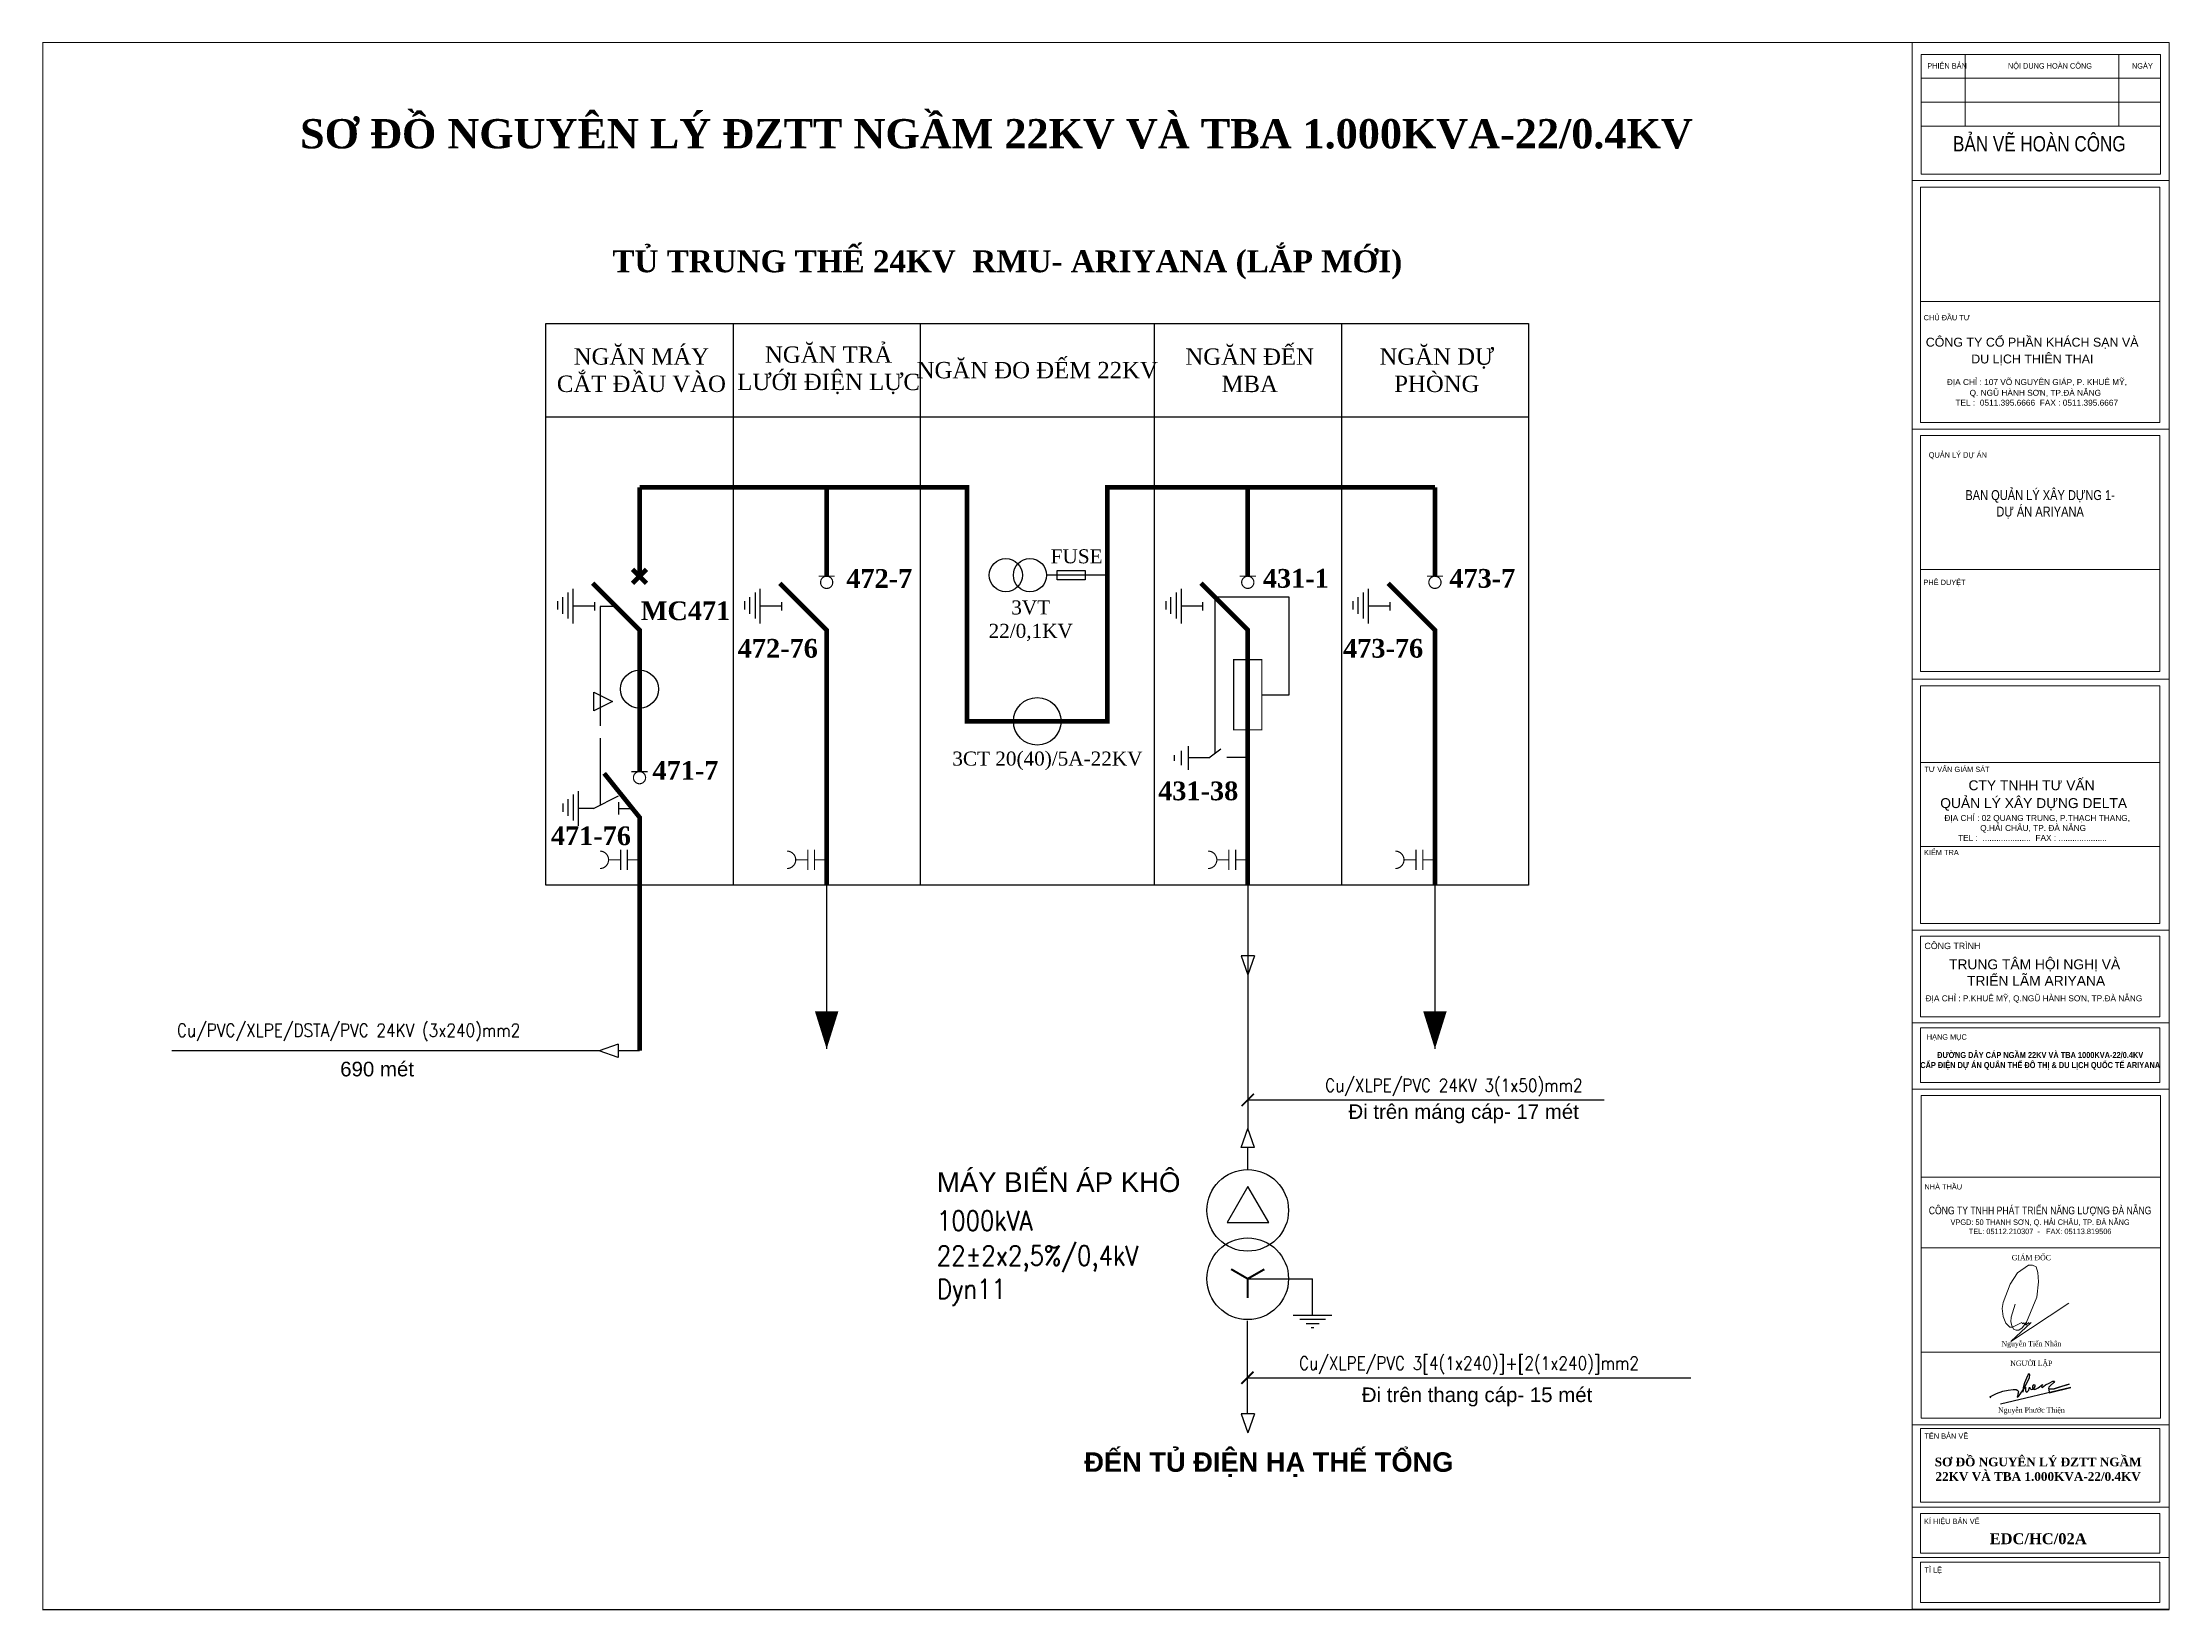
# Paper-space layout 'Sdnl dz 22kV va TBA' of a CAD drawing. Extents: x 0.47 to 10.22, y 0.42 to 7.6.
# The model-space entities are those that its viewports show. They can reach past a viewport. Long polylines and large blocks are cut down to what shows.
import ezdxf

# ---------------------------------------------------------------- set-up
doc = ezdxf.new("R2010")
doc.units = 0
doc.header["$LTSCALE"] = 800
doc.header["$MEASUREMENT"] = 0
for name, pattern in [('CENTER', [2, 1.25, -0.25, 0.25, -0.25]), ('DASHDOT', [25.4, 12.7, -6.35, 0, -6.35]), ('HIDDEN', [2.3, 1.5, -0.8])]:
    doc.linetypes.add(name, pattern=pattern)
for name, color, linetype in [('0-----Dia-Line', 4, 'Continuous'), ('0-----E-equip', 2, 'Continuous'), ('0-----E-text', 3, 'Continuous'), ('1. cot cao do', 6, 'TN-D300'), ('E-Revision', 30, 'Continuous'), ('NGUYENLY', 7, 'Continuous'), ('TEXT', 7, 'Continuous'), ('Texttinhtoan', 7, 'Continuous'), ('XA-TT1', 7, 'Continuous')]:
    doc.layers.add(name, color=color, linetype=linetype)
doc.layers.add('0-CON', color=7, linetype='Continuous', lineweight=0)
doc.layers.add('Escutcheondoor', color=2, linetype='CENTER', lineweight=15)
doc.styles.add('GHS', font='nghia5.shx', dxfattribs={"width": 0.8, "bigfont": 'bigfont.shx'})
doc.styles.add('ROMANS1', font='ROMANS1.shx', dxfattribs={"width": 0.7})
doc.styles.get("Standard").update_dxf_attribs({"font": 'arial_0.ttf'})
doc.styles.add('style3', font='times_0.ttf')
doc.styles.add('TEXT1', font='VHARIAL.TTF', dxfattribs={"width": 0.85, "height": 200})
doc.styles.add('TTILEBLOCK1', font='VHELVEN0.TTF')
doc.styles.add('TXT', font='txt.shx', dxfattribs={"width": 0.5})
doc.styles.add('VNARIAL', font='VHTIME.TTF')
doc.styles.add('VNROMANS', font='vncc-sim.shx', dxfattribs={"width": 0.6, "bigfont": 'vns.shx'})
doc.linetypes.add('TN-D300', pattern='A,10,-0.64,["TN-D300",TXT,S=0.8,R=0,X=-0.1,Y=-0.4],-5.5', length=16.14)
doc.dimstyles.new('D2', dxfattribs={"dimtxt": 250, "dimasz": 120, "dimexe": 100, "dimexo": 0, "dimgap": 100, "dimtad": 1, "dimdec": 0, "dimzin": 0, "dimdsep": 46, "dimtxsty": 'VNROMANS', "dimsah": 1, "dimcen": 0.09, "dimdle": 180, "dimclrd": 1, "dimclre": 1, "dimclrt": 7, "dimadec": 0, "dimazin": 0, "dimtfac": 1, "dimtdec": 0, "dimtix": 1, "dimtmove": 2, "dimatfit": 3, "dimfxl": 1, "dimtolj": 1, "dimtzin": 0, "dimarcsym": 0})

# ---------------------------------------------------------------- blocks, each defined once
blk = doc.blocks.new('td')
at = {"layer": 'XA-TT1'}
blk.add_line((140017, 32493), (139555, 32493), dxfattribs=at)
at = {"layer": 'XA-TT1', "flags": 128}
for points in [[(139450, 32231), (139450, 32791)], [(139555, 32123), (139555, 32864)], [(139228, 32423), (139228, 32600)], [(139333, 32332), (139333, 32690)], [(140017, 32405), (140017, 32582)]]:
    blk.add_lwpolyline(points, dxfattribs=at)

msp = doc.modelspace()

# ---------------------------------------------------------------- linework, layer by layer
at = {"color": 7, "linetype": 'HIDDEN', "ltscale": 3000}
for p, q in [((444803, 236434), (444803, 224914)), ((448643, 236434), (448643, 224914)), ((453443, 236434), (453443, 224914)), ((457283, 236434), (457283, 224914)), ((461123, 234514), (440963, 234514))]:
    msp.add_line(p, q, dxfattribs=at)
at = {"color": 7}
for p, q in [((448643, 233074), (449603, 233074)), ((453443, 233074), (452483, 233074)), ((452483, 231272), (451235, 231272)), ((453861, 227466), (453861, 227578)), ((454005, 227374), (454005, 227670)), ((454149, 227282), (454149, 227762)), ((454566, 227522), (454149, 227522)), ((454566, 227522), (454813, 227709)), ((455363, 227530), (454936, 227530)), ((441936, 226488), (442452, 226746)), ((442452, 226617), (442452, 226360)), ((442452, 226488), (442736, 226483)), ((446723, 224914), (446723, 221554)), ((459203, 224914), (459203, 221554))]:
    msp.add_line(p, q, dxfattribs=at)
at = {"color": 7, "linetype": 'HIDDEN', "ltscale": 2000}
for p, q in [((442403, 230626), (442074, 230626)), ((442074, 230626), (442074, 228180)), ((442074, 227927), (442074, 226557))]:
    msp.add_line(p, q, dxfattribs=at)
at = {"color": 7, "linetype": 'DASHDOT', "ltscale": 70}
msp.add_line((455363, 224914), (455363, 223462), dxfattribs=at)
at = {"color": 7, "linetype": 'HIDDEN', "ltscale": 3000}
msp.add_lwpolyline([(440963, 236434), (461123, 236434), (461123, 224914), (440963, 224914)], close=True, dxfattribs=at)
at = {"color": 7}
msp.add_lwpolyline([(451451, 231368), (452027, 231368), (452027, 231176), (451451, 231176)], close=True, dxfattribs=at)
for points in [[(455651, 228820), (456210, 228820), (456210, 230819), (454690, 230819), (454690, 227616)], [(441943, 228487), (441943, 228871), (442327, 228679), (441943, 228487)]]:
    msp.add_lwpolyline(points, dxfattribs=at)
for points in [[(446723, 221554, 0, 480, 0), (446723, 222322, 480, 480, 0)], [(459203, 221554, 0, 480, 0), (459203, 222322, 480, 480, 0)]]:
    msp.add_lwpolyline(points, format="xyseb", dxfattribs=at)
at = {"color": 7, "const_width": 42.2}
msp.add_lwpolyline([(455703, 217034), (455362, 216839)], dxfattribs=at)
at = {"color": 7}
for centre, radius in [((450399, 231272), 341), ((450894, 231272), 341), ((442883, 228934), 391), ((451043, 228274), 488)]:
    msp.add_circle(centre, radius, dxfattribs=at)
at = {"layer": '0-----Dia-Line', "color": 7}
for p, q in [((455363, 223714), (455363, 219923)), ((442054, 221517), (433285, 221517)), ((442443, 221655), (442054, 221517)), ((442443, 221378), (442054, 221517)), ((442443, 221655), (442443, 221378)), ((442883, 221517), (442443, 221517)), ((455363, 219079), (455363, 219534)), ((455356, 214068), (455356, 215978))]:
    msp.add_line(p, q, dxfattribs=at)
msp.add_lwpolyline([(455366, 218734), (454940, 217996), (455792, 217996)], close=True, dxfattribs=at)
at = {"layer": '0-----Dia-Line', "color": 7, "const_width": 42.2}
for points in [[(455022, 217036), (455362, 216839)], [(455362, 216839), (455361, 216446)]]:
    msp.add_lwpolyline(points, dxfattribs=at)
at = {"layer": '0-----E-equip', "color": 7}
for p, q in [((455501, 223462), (455225, 223462)), ((455225, 223462), (455363, 223073)), ((455501, 223462), (455363, 223073)), ((455225, 219534), (455363, 219923)), ((455501, 219534), (455225, 219534)), ((455501, 219534), (455363, 219923)), ((455362, 216839), (456693, 216839)), ((456693, 216086), (456693, 216839)), ((457091, 216086), (456295, 216086)), ((456958, 216002), (456428, 216002)), ((456826, 215918), (456560, 215918)), ((456719, 215835), (456666, 215835)), ((455501, 214068), (455225, 214068)), ((455225, 214068), (455363, 213680)), ((455501, 214068), (455363, 213680))]:
    msp.add_line(p, q, dxfattribs=at)
for centre in [(455362, 218242), (455362, 216839)]:
    msp.add_circle(centre, 837, dxfattribs=at)
at = {"layer": 'NGUYENLY', "color": 7}
for points, const_width in [([(442883, 233074), (449603, 233074), (449603, 228274), (452483, 228274), (452483, 233074), (459203, 233074)], 96), ([(442883, 233074), (442883, 231250)], 96), ([(446723, 233074), (446723, 231250)], 96), ([(455363, 233074), (455363, 231250)], 96), ([(459203, 233074), (459203, 231250)], 96), ([(442739, 231394), (443027, 231106)], 96), ([(443027, 231394), (442739, 231106)], 96), ([(441923, 231106), (442883, 230146), (442883, 227243)], 96), ([(445763, 231106), (446723, 230146), (446723, 224914)], 96), ([(446557, 231250), (446889, 231250)], 24), ([(454403, 231106), (455363, 230146), (455363, 224914)], 96), ([(455197, 231250), (455529, 231250)], 24), ([(458243, 231106), (459203, 230146), (459203, 224914)], 96), ([(459037, 231250), (459369, 231250)], 24), ([(442158, 227207), (442883, 226305), (442883, 221517)], 96), ([(442717, 227243), (443049, 227243)], 24), ([(442496, 225226), (442496, 225640)], 24), ([(442634, 225226), (442634, 225640)], 24), ([(446336, 225226), (446336, 225640)], 24), ([(446474, 225226), (446474, 225640)], 24), ([(454976, 225226), (454976, 225640)], 24), ([(455114, 225226), (455114, 225640)], 24), ([(458816, 225226), (458816, 225640)], 24), ([(458954, 225226), (458954, 225640)], 24), ([(442496, 225433), (442248, 225433)], 24), ([(442634, 225433), (442883, 225433)], 24), ([(446336, 225433), (446088, 225433)], 24), ([(446474, 225433), (446723, 225433)], 24), ([(454976, 225433), (454728, 225433)], 24), ([(455114, 225433), (455363, 225433)], 24), ([(458816, 225433), (458568, 225433)], 24), ([(458954, 225433), (459203, 225433)], 24)]:
    msp.add_lwpolyline(points, dxfattribs=dict(at, const_width=const_width))
at = {"layer": 'NGUYENLY', "color": 7, "const_width": 24}
for points in [[(446848, 231125, -1), (446598, 231125, -1), (446848, 231125, 1)], [(455488, 231125, -1), (455238, 231125, -1), (455488, 231125, 1)], [(459328, 231125, -1), (459078, 231125, -1), (459328, 231125, 1)], [(443008, 227118, -1), (442758, 227118, -1), (443008, 227118, 1)], [(442069, 225612, -1), (442069, 225254, 1)], [(445909, 225612, -1), (445909, 225254, 1)], [(454549, 225612, -1), (454549, 225254, 1)], [(458389, 225612, -1), (458389, 225254, 1)]]:
    msp.add_lwpolyline(points, format="xyb", dxfattribs=at)
msp.add_lwpolyline([(455651, 229540), (455651, 228100), (455075, 228100), (455075, 229540)], close=True, dxfattribs=at)
at = {"layer": 'XA-TT1', "color": 7}
msp.add_line((441936, 226488), (441630, 226488), dxfattribs=at)
at = {"layer": 'XA-TT1', "color": 7, "flags": 128}
for points in [[(441317, 226420), (441317, 226591)], [(441417, 226334), (441417, 226677)], [(441530, 226237), (441530, 226775)], [(441630, 226133), (441630, 226844)]]:
    msp.add_lwpolyline(points, dxfattribs=at)

# ---------------------------------------------------------------- block references
at = {"color": 7, "xscale": 0.9600000000209548, "yscale": 0.9600000000209548, "zscale": 0.9600000000000004}
for p in [(307548, 199440), (311388, 199440), (320028, 199440), (323868, 199440)]:
    msp.add_blockref('td', p, dxfattribs=at)

# ---------------------------------------------------------------- texts
at = {"color": 7, "attachment_point": 5, "style": 'style3'}
for s, insert, char_height, own_width in [('{\\fTimes New Roman|b1|i0|c0|p18;\\C0;SƠ ĐỒ NGUYÊN LÝ ĐZTT NGẦM 22KV VÀ TBA 1.000KVA-22/0.4KV}', (450206, 240320), 600, 38188.5), ('{\\fTimes New Roman|b1|i0|c0|p18;TỦ TRUNG THẾ 24KV  RMU- ARIYANA (LẮP MỚI)}', (450429, 237637), 450.23, 19833)]:
    msp.add_mtext_dynamic_manual_height_columns(s, width=12970.56, gutter_width=8724, heights=[3802], dxfattribs=dict(at, insert=insert, char_height=char_height)).dxf.set("width", own_width)
at = {"color": 7, "attachment_point": 5}
for s, width, insert, char_height, own_width in [('{\\fTimes New Roman|b0|i0|c0|p18;NGĂN MÁY CẮT ĐẦU VÀO}', 3924.53, (442922, 235474), 336, 3767.54), ('{\\fTimes New Roman|b0|i0|c0|p18;NGĂN TRẢ LƯỚI ĐIỆN LỰC}', 3924.53, (446762, 235474), 336, 3767.54), ('{\\fTimes New Roman|b0|i0|c0|p18;NGĂN ĐO ĐẾM 22KV}', 5000, (451043, 235474), 336, 4800), ('{\\fTimes New Roman|b0|i0|c0|p18;NGĂN ĐẾN MBA}', 3000, (455402, 235474), 336, 2880), ('{\\fTimes New Roman|b0|i0|c0|p18;NGĂN DỰ PHÒNG}', 3416.33, (459242, 235474), 336, 3279.68), ('{\\fTimes New Roman|b0|i0|c0|p18;FUSE}', 5000, (451852, 231657), 288, 4800), ('{\\fTimes New Roman|b1|i0|c0|p18;\\C256;472-7}', 1976.26, (447803, 231204), 384, 1506.76), ('{\\fTimes New Roman|b1|i0|c0|p18;\\C256;431-1}', 1976.26, (456349, 231204), 384, 1506.76), ('{\\fTimes New Roman|b1|i0|c0|p18;\\C256;473-7}', 1976.26, (460176, 231204), 384, 1506.76), ('{\\fTimes New Roman|b1|i0|c0|p18;\\C256;MC471}', 1976.26, (443826, 230539), 384, 1506.76), ('{\\fTimes New Roman|b0|i0|c0|p18;3VT\\P22/0,1KV}', 5000, (450909, 230336), 288, 4800), ('{\\fTimes New Roman|b1|i0|c0|p18;\\C256;472-76}', 1976.26, (445720, 229769), 384, 1506.76), ('{\\fTimes New Roman|b1|i0|c0|p18;\\C256;473-76}', 1976.26, (458140, 229769), 384, 1506.76), ('{\\fTimes New Roman|b1|i0|c0|p18;\\C256;471-7}', 1976.26, (443825, 227266), 384, 1506.76), ('{\\fTimes New Roman|b0|i0|c0|p18;3CT 20(40)/5A-22KV}', 5000, (451252, 227463), 288, 4800), ('{\\fTimes New Roman|b1|i0|c0|p18;\\C256;431-38}', 1976.26, (454346, 226844), 384, 1506.76), ('{\\fTimes New Roman|b1|i0|c0|p18;\\C256;471-76}', 1976.26, (441886, 225923), 384, 1506.76)]:
    msp.add_mtext_dynamic_manual_height_columns(s, width=width, gutter_width=1, heights=[0], dxfattribs=dict(at, insert=insert, char_height=char_height)).dxf.set("width", own_width)
at = {"layer": '0-----E-text', "color": 7, "style": 'ROMANS1', "width": 0.85}
for s, height, p in [('Cu/PVC/XLPE/DSTA/PVC 24KV (3x240)mm2', 270, (433393, 221802)), ('Cu/XLPE/PVC 24KV 3(1x50)mm2', 270, (456950, 220673)), ('1000kVA', 405, (448983, 217830)), ('22%%P2x2,5%%%/0,4kV', 405, (448983, 217113)), ('Dyn11', 405, (448983, 216428)), ('Cu/XLPE/PVC 3[4(1x240)]+[2(1x240)]mm2', 270, (456415, 214974))]:
    msp.add_text(s, height=height, dxfattribs=at).set_placement(p)
at = {"layer": '0-----E-text', "color": 7, "style": 'TEXT1'}
msp.add_text('m¸y biÕn ¸p kh«', height=405, dxfattribs=at).set_placement((448983, 218619))
at = {"layer": 'Escutcheondoor', "color": 7, "linetype": 'ByBlock', "lineweight": -3, "ltscale": 0.013, "style": 'VNARIAL'}
for s, insert, char_height, width, attachment_point in [('{\\fArial|b0|i0|c0|p34;690 mét}', (437499, 221139), 300, 7623, 5), ('{\\fArial|b0|i0|c0|p34;Đi trên máng cáp- 17 mét}', (457428, 220418), 300, 5421, 1), ('{\\fArial|b0|i0|c0|p34;Đi trên thang cáp- 15 mét}', (457703, 214610), 300, 5421, 1), ('{\\fArial|b1|i0|c0|p34;ĐẾN TỦ ĐIỆN HẠ THẾ TỔNG}', (452009, 213280), 400, 10599, 1)]:
    msp.add_mtext(s, dxfattribs=dict(at, insert=insert, char_height=char_height, width=width, attachment_point=attachment_point))

# ---------------------------------------------------------------- leaders
at = {"layer": '0-----E-text', "color": 7}
for points in [[(455363, 220508), (462672, 220508)], [(455356, 214809), (464454, 214809)]]:
    msp.add_leader(points, dimstyle='D2', override={"dimasz": 250, "dimgap": 0.7, "dimtad": 0, "dimldrblk": 'ArchTick'}, dxfattribs=at)

psp = doc.layouts.new('Sdnl dz 22kV va TBA')

# ---------------------------------------------------------------- linework, layer by layer
at = {"color": 5, "lineweight": 30}
psp.add_lwpolyline([(9.4031, 1.3909), (9.3993, 1.3936), (9.3989, 1.3948), (9.4043, 1.3983), (9.4288, 1.4107), (9.4586, 1.4212), (9.4823, 1.4262), (9.5052, 1.4289), (9.5196, 1.4289), (9.5262, 1.4247), (9.5293, 1.4177), (9.5273, 1.4076), (9.5246, 1.3983), (9.5242, 1.3933), (9.5297, 1.3967), (9.5506, 1.4281), (9.5693, 1.4607), (9.5797, 1.4832), (9.5813, 1.4956), (9.5793, 1.501), (9.5747, 1.4983), (9.5662, 1.4805), (9.5572, 1.4595), (9.5518, 1.4367), (9.5514, 1.4258), (9.5499, 1.4169), (9.5526, 1.4286), (9.5572, 1.4357), (9.5601, 1.4394), (9.5618, 1.4396), (9.562, 1.4374), (9.562, 1.4246), (9.5631, 1.4198), (9.567, 1.4171), (9.571, 1.419), (9.5764, 1.4257), (9.5798, 1.439), (9.5827, 1.4327), (9.5879, 1.4284), (9.5935, 1.4302), (9.6016, 1.4351), (9.6064, 1.4422), (9.606, 1.4488), (9.6008, 1.4507), (9.5969, 1.448), (9.5943, 1.4442), (9.5939, 1.4376), (9.5948, 1.4334), (9.5992, 1.43), (9.6043, 1.4288), (9.6204, 1.4362), (9.6396, 1.4523), (9.6366, 1.4457), (9.6358, 1.4405), (9.6377, 1.4386), (9.6537, 1.4495), (9.6711, 1.4585), (9.6877, 1.4665), (9.6936, 1.4675), (9.6946, 1.4651), (9.6922, 1.4602), (9.6763, 1.4471), (9.6683, 1.4395), (9.6669, 1.4336), (9.669, 1.4301), (9.6935, 1.4324), (9.7256, 1.4419), (9.7448, 1.4481), (9.7618, 1.453), (9.7112, 1.4378), (9.694, 1.4326), (9.6692, 1.4303), (9.6701, 1.4136), (9.769, 1.438), (9.4466, 1.3611)], dxfattribs=at)
at = {"layer": '0-CON'}
for p, q in [((0.4705, 7.6027), (10.2209, 7.6027)), ((9.0425, 0.4207), (9.0425, 7.6028)), ((9.0425, 7.5723), (9.0425, 0.4207)), ((9.0425, 0.4207), (9.0425, 7.5721)), ((9.084, 7.5486), (9.084, 6.9997)), ((9.084, 7.5486), (10.1811, 7.5486)), ((9.2854, 7.5486), (9.2854, 7.2193)), ((9.9904, 7.5486), (9.9904, 7.2193)), ((10.1811, 7.5486), (10.1811, 6.9997)), ((10.2209, 7.6027), (10.2209, 0.4207)), ((10.2209, 7.6027), (10.2209, 0.4207)), ((9.084, 7.4388), (10.1811, 7.4388)), ((9.084, 7.3291), (10.1811, 7.3291)), ((9.084, 7.2193), (10.1811, 7.2193)), ((9.0457, 6.97), (10.2219, 6.97)), ((9.0809, 6.4153), (9.0809, 6.9398)), ((9.0809, 6.9398), (10.1779, 6.9398)), ((9.084, 6.9997), (10.1811, 6.9997)), ((9.084, 6.9997), (10.1811, 6.9997)), ((10.1779, 6.9398), (10.1779, 6.4153)), ((9.0809, 6.5658), (9.0808, 5.861)), ((10.1779, 5.861), (10.1779, 6.5658)), ((10.1779, 6.4153), (9.0809, 6.4153)), ((9.0808, 5.861), (10.1779, 5.861)), ((9.0425, 5.8314), (10.2187, 5.8314)), ((9.0809, 5.1882), (9.0809, 5.8011)), ((9.0809, 5.8011), (10.1779, 5.8011)), ((10.1779, 5.8011), (10.1779, 5.1882)), ((9.0808, 5.4272), (9.0808, 5.1111)), ((9.0808, 5.4272), (9.0808, 4.7198)), ((10.1779, 5.4272), (10.1779, 4.7198)), ((10.1779, 5.1882), (9.0809, 5.1882)), ((9.0425, 4.6847), (10.2187, 4.6847)), ((9.0808, 4.7198), (10.1779, 4.7198)), ((9.0809, 4.3031), (9.0809, 4.6545)), ((9.0809, 4.6545), (10.1779, 4.6545)), ((10.1779, 4.6545), (10.1779, 4.3031)), ((9.0808, 4.3031), (10.1779, 4.3031)), ((9.0809, 4.3031), (9.0808, 3.9562)), ((10.1779, 4.3031), (9.0809, 4.3031)), ((10.1779, 4.3031), (10.1779, 3.9562)), ((9.0808, 3.9562), (9.0808, 3.5649)), ((9.0808, 3.9182), (10.1779, 3.9182)), ((9.0808, 3.9182), (10.1779, 3.9182)), ((10.1779, 3.9562), (10.1779, 3.5649)), ((9.0425, 3.5347), (10.2187, 3.5347)), ((9.0808, 3.5649), (10.1779, 3.5649)), ((9.0808, 3.5073), (10.1779, 3.5073)), ((9.0808, 3.5073), (9.0808, 3.1372)), ((10.1779, 3.5073), (10.1779, 3.1372)), ((9.0808, 3.1372), (10.1779, 3.1372)), ((9.0425, 3.1097), (10.2187, 3.1097)), ((9.0808, 3.0871), (10.1779, 3.0871)), ((9.0808, 3.0871), (9.0808, 2.8361)), ((10.1779, 3.0871), (10.1779, 2.8361)), ((9.0808, 2.8361), (10.1779, 2.8361)), ((9.0425, 2.8059), (10.2209, 2.8059)), ((9.0425, 2.8059), (10.2187, 2.8059)), ((9.083, 2.4017), (9.083, 2.7757)), ((9.083, 2.7757), (10.1801, 2.7757)), ((10.1801, 2.7757), (10.1801, 2.4017)), ((9.083, 2.4017), (9.083, 2.0447)), ((9.083, 2.4017), (10.1801, 2.4017)), ((10.1801, 2.4017), (9.083, 2.4017)), ((10.1801, 2.4017), (10.1801, 2.0447)), ((9.083, 2.0775), (10.1801, 2.0775)), ((9.083, 2.0447), (9.083, 1.2977)), ((10.1801, 2.0447), (10.1801, 1.2977)), ((9.083, 1.6), (10.1801, 1.6)), ((9.083, 1.2977), (10.1801, 1.2977)), ((9.0425, 1.2675), (10.2187, 1.2675)), ((9.0807, 1.2501), (9.0807, 0.9122)), ((9.0807, 1.2501), (10.1779, 1.2501)), ((10.1779, 1.2501), (10.1779, 0.9122)), ((9.0425, 0.8901), (10.2187, 0.8901)), ((9.0807, 0.9122), (10.1779, 0.9122)), ((9.0807, 0.8598), (10.1779, 0.8598)), ((9.0807, 0.8598), (9.0807, 0.6785)), ((10.1779, 0.8598), (10.1779, 0.6785)), ((9.0807, 0.745), (9.0807, 0.6785)), ((10.1779, 0.745), (10.1779, 0.6785)), ((9.0425, 0.6587), (10.2209, 0.6587)), ((9.0807, 0.6785), (10.1779, 0.6785)), ((9.0807, 0.6381), (9.0807, 0.4522)), ((9.0807, 0.6381), (10.1779, 0.6381)), ((10.1779, 0.6381), (10.1779, 0.4522)), ((9.0807, 0.4522), (10.1779, 0.4522))]:
    psp.add_line(p, q, dxfattribs=at)
at = {"layer": 'E-Revision'}
psp.add_line((0.4705, 0.4207), (10.2209, 0.4207), dxfattribs=at)
at = {"layer": 'E-Revision', "color": 0}
psp.add_line((10.2209, 0.4207), (9.0432, 0.4207), dxfattribs=at)
at = {"layer": 'Texttinhtoan', "color": 5, "lineweight": 20}
psp.add_line((9.495, 1.6488), (9.7607, 1.825), dxfattribs=at)
psp.add_lwpolyline([(9.495, 1.6488), (9.5883, 1.736), (9.5799, 1.7281), (9.5778, 1.736), (9.5634, 1.7243), (9.5672, 1.7381), (9.614, 1.8518), (9.6222, 1.9217), (9.6188, 1.9644), (9.61, 1.9909), (9.5943, 1.9991), (9.5749, 1.9992), (9.525, 1.9629), (9.492, 1.9122), (9.46, 1.8284), (9.4556, 1.8007), (9.4592, 1.7634), (9.4712, 1.7326), (9.4905, 1.714), (9.502, 1.714), (9.5454, 1.7356), (9.5483, 1.7303), (9.556, 1.7338), (9.557, 1.7253), (9.5672, 1.7381), (9.547, 1.7118), (9.5307, 1.7015), (9.5196, 1.7003), (9.5066, 1.7051), (9.4995, 1.7218), (9.4951, 1.7394), (9.4957, 1.7603), (9.5148, 1.8203)], dxfattribs=at)

# ---------------------------------------------------------------- texts
at = {"layer": '1. cot cao do', "linetype": 'Continuous', "ltscale": 2, "style": 'GHS'}
for s, insert, char_height, width, attachment_point in [('{\\fArial|b0|i0|c0|p34;\\C0;PHIÊN BẢN}', (9.1115, 7.5084), 0.0252, 0.455516, 1), ('{\\fArial|b0|i0|c0|p34;\\C0;NỘI DUNG HOÀN CÔNG}', (9.4812, 7.5084), 0.0252, 0.455516, 1), ('{\\fArial|b0|i0|c0|p34;\\C0;NGÀY}', (10.05, 7.5084), 0.0252, 0.455516, 1), ('{\\fArial|b0|i0|c0|p34;\\C0;BẢN VẼ HOÀN CÔNG }', (9.2297, 7.1739), 0.07, 0.847956, 1), ('{\\fArial|b0|i0|c0|p34;\\C0;QUẢN LÝ DỰ ÁN}', (9.1183, 5.7251), 0.0252, 0.455516, 1), ('{\\fArial|b0|i0|c0|p34;\\C0;BAN QUẢN LÝ XÂY DỰNG 1-\\PDỰ ÁN ARIYANA}', (9.6288, 5.4857), 0.04536, 0.967033, 5), ('{\\fArial|b0|i0|c0|p34;\\C0;HẠNG MỤC}', (9.2011, 3.042), 0.0252, 0.219503, 5), ('{\\fArial|b1|i0|c0|p34;\\C0;ĐƯỜNG DÂY CÁP NGẦM 22KV VÀ TBA 1000KVA-22/0.4KV\\PCẤP ĐIỆN DỰ ÁN QUẨN THỂ ĐÔ THỊ & DU LỊCH QUỐC TẾ ARIYANA}', (9.6293, 2.935), 0.02772, 1.097126, 5), ('{\\fArial|b0|i0|c0|p34;\\H1.167x;\\C0;CÔNG TY TNHH PHÁT TRIỂN NĂNG LƯỢNG ĐÀ NẴNG\\H0.8569x;\\P\\H0.8336x;VPGD: 50 THANH SƠN, Q. HẢI CHÂU, TP. ĐÀ NẴNG\\PTEL: 05112.210307  -   FAX: 05113.819506}', (9.6288, 2.204), 0.03024, 1.042273, 5), ('{\\fTimes New Roman|b0|i0|c0|p18;\\C0;GIÁM ĐỐC}', (9.5887, 2.0334), 0.024374, 0.935325, 5), ('{\\fTimes New Roman|b0|i0|c0|p18;\\C0;Nguyễn Tiến Nhân}', (9.5887, 1.635), 0.024374, 0.935325, 5), ('{\\fTimes New Roman|b0|i0|c0|p18;\\C0;NGƯỜI LẬP}', (9.5887, 1.5458), 0.024374, 0.935325, 5), ('{\\fTimes New Roman|b0|i0|c0|p18;\\C0;Nguyễn Phước Thiện}', (9.5887, 1.3309), 0.024374, 0.935325, 5)]:
    psp.add_mtext(s, dxfattribs=dict(at, insert=insert, char_height=char_height, width=width, attachment_point=attachment_point))
at = {"layer": 'TEXT', "linetype": 'Continuous', "style": 'TTILEBLOCK1', "width": 1}
for s, height, p in [('CHUÛ ÑAÀU TÖ', 0.024182, (9.095, 6.3298)), ('COÂNG TY COÅ PHAÀN KHAÙCH SAÏN VAØ', 0.040808, (9.1046, 6.2089)), ('DU LÒCH THIEÂN THAI', 0.040808, (9.3129, 6.132)), ('ÑÒA CHÆ : 107 VOÕ NGUYEÂN GIAÙP, P. KHUEÂ MYÕ,', 0.027205, (9.2013, 6.0329)), ('TEL :  0511.395.6666  FAX : 0511.395.6667', 0.027205, (9.2405, 5.9384)), ('Q. NGUÕ HAØNH SÔN, TP.ÑAØ NAÜNG', 0.027205, (9.3056, 5.9837)), ('PHEÂ DUYEÄT', 0.024182, (9.0941, 5.1163)), ('TÖ VAÁN GIAÙM SAÙT', 0.024182, (9.0983, 4.2594)), ('CTY TNHH TÖ VAÁN', 0.045342, (9.3005, 4.1758)), (' QUAÛN LYÙ XAÂY DÖÏNG DELTA', 0.045342, (9.1533, 4.094)), ('ÑÒA CHÆ : 02 QUANG TRUNG, P.THAÏCH THANG,', 0.027205, (9.1901, 4.0349)), ('Q.HAÛI CHAÂU, TP. ÑAØ NAÜNG', 0.027205, (9.3541, 3.989)), ('KIEÅM TRA', 0.02418, (9.0964, 3.8783)), ('TEL :  .....................  FAX : .....................', 0.027205, (9.2527, 3.9437)), ('COÂNG TRÌNH', 0.029019, (9.0984, 3.4475)), ('TRUNG TAÂM HOÄI NGHÒ VAØ', 0.045342, (9.2112, 3.355)), ('TRIEÅN LAÕM ARIYANA', 0.045342, (9.2936, 3.2795)), ('ÑÒA CHÆ : P.KHUEÂ MYÕ, Q.NGUÕ HAØNH SÔN, TP.ÑAØ NAÜNG', 0.027205, (9.1039, 3.2082)), ('NHAØ THAÀU', 0.02418, (9.0985, 2.3458)), ('TEÂN BAÛN VEÕ', 0.024182, (9.0983, 1.2036)), ('KÍ HIEÄU BAÛN VEÕ', 0.024182, (9.0962, 0.8128)), ('TÆ LEÄ', 0.02418, (9.0983, 0.5894))]:
    psp.add_text(s, height=height, dxfattribs=at).set_placement(p)
at = {"layer": 'XA-TT1', "color": 0, "linetype": 'ByBlock', "lineweight": 25, "width": 0.9828, "attachment_point": 5}
for s, insert, char_height in [('{\\fTimes New Roman|b1|i0|c0|p18;SƠ ĐỒ NGUYÊN LÝ ĐZTT NGẦM 22KV VÀ TBA 1.000KVA-22/0.4KV}', (9.6198, 1.063), 0.04), ('{\\fTimes New Roman|b1|i0|c0|p18;EDC/HC/02A}', (9.6198, 0.7445), 0.05)]:
    psp.add_mtext(s, dxfattribs=dict(at, insert=insert, char_height=char_height))

# ---------------------------------------------------------------- viewports
at = {"layer": 'E-Revision', "view_target_point": (100814.2619, 195508.5108)}
psp.add_viewport(center=(4.7571, 4.0117), size=(8.5708, 7.181977), view_center_point=(349003.6506, 30618.0987), view_height=32140.353471, dxfattribs=at)

doc.saveas('drawing.dxf')
